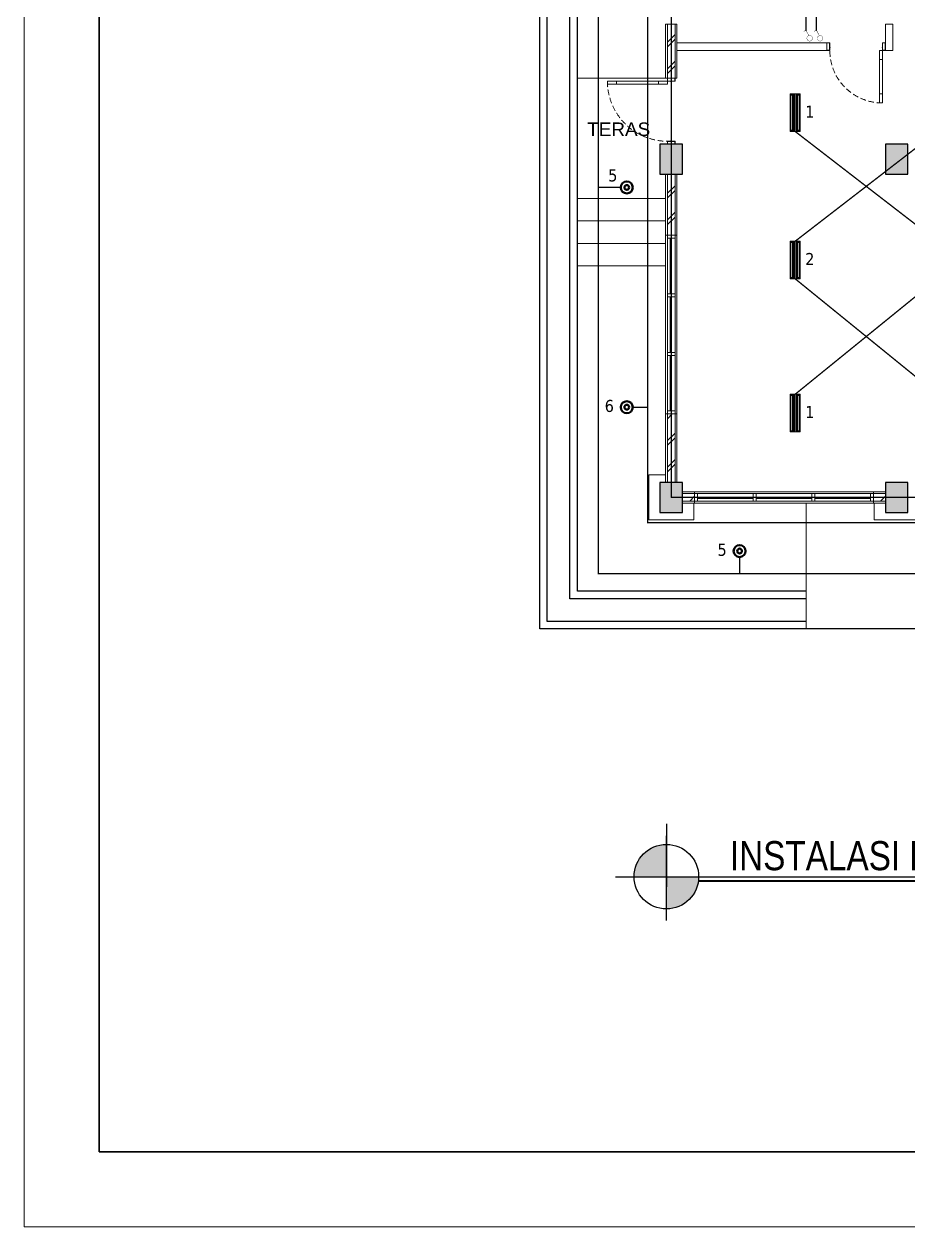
# Model space of a CAD drawing. Header units: millimetres. Extents: x -17012 to 17775, y -5570 to 5430.
# Drawn here: x -17012 to -14660, y -5570 to -2368 of the extents above; entities that cross this region are included whole.
import ezdxf
from ezdxf.enums import TextEntityAlignment as Align

# ---------------------------------------------------------------- set-up
doc = ezdxf.new("R2010")
doc.units = ezdxf.units.MM
doc.linetypes.add('DASHED2', pattern=[0.375, 0.25, -0.125])
doc.linetypes.add('HIDDEN', pattern=[0.375, 0.25, -0.125])
for name, color, linetype, lineweight in [('ars', 11, 'Continuous', 5), ('DENAH', 7, 'Continuous', 0), ('dinding', 5, 'Continuous', 15), ('GRS KOP', 1, 'Continuous', 35), ('HACH', 252, 'Continuous', 0), ('kabel', 1, 'Continuous', 50), ('KOLOM', 1, 'Continuous', 30), ('kop', 7, 'Continuous', 20), ('kus', 63, 'Continuous', 15), ('LAMPU-LISTRIK', 22, 'Continuous', 0), ('lan', 7, 'Continuous', 15), ('not', 7, 'Continuous', 20), ('Notasi', 2, 'Continuous', 20), ('PARTISI', 190, 'Continuous', 9), ('sol kol', 8, 'Continuous', 0)]:
    doc.layers.add(name, color=color, linetype=linetype, lineweight=lineweight)
doc.layers.add('as', color=1, linetype='Continuous', plot=False)
for name, color, linetype in [('D1', 1, 'Continuous'), ('HT', 8, 'Continuous'), ('potongan', 210, 'Continuous')]:
    doc.layers.add(name, color=color, linetype=linetype)
doc.styles.add('BARU', font='complex.shx')
doc.styles.add('NOT', font='ARIALN.TTF')
doc.styles.get("Standard").update_dxf_attribs({"font": 'arial.ttf'})
doc.styles.add('tahoma', font='tahoma.ttf')
pattern_1 = [(45, (-12989.706, -4278.213), (-35.3553, 35.3553), []), (45, (-12977.206, -4278.213), (-35.3553, 35.3553), [])]

# ---------------------------------------------------------------- blocks, each defined once
blk = doc.blocks.new('K1')
at = {"layer": 'KOLOM'}
blk.add_lwpolyline([(0.2, 0.15), (-0.2, 0.15), (-0.2, -0.15), (0.2, -0.15), (0.2, 0.15)], dxfattribs=at)
blk = doc.blocks.new('P 80')
at = {"linetype": 'HIDDEN', "ltscale": 0.3}
blk.add_lwpolyline([(-0.84, 0.1, -0.414214), (-0.04, 0.9, -1.303225)], format="xyb", dxfattribs=at)
for points in [[(-0.04, 0.9), (-0.08, 0.9), (-0.08, 0.78), (-0.04, 0.78)], [(-0.04, 0.78), (-0.08, 0.78), (-0.08, 0.22), (-0.04, 0.22)], [(-0.04, 0.1), (-0.08, 0.1), (-0.08, 0.22), (-0.04, 0.22)], [(-0.835, 0.06), (-0.84, 0.06), (-0.84, 0.061), (-0.84, 0.1), (-0.88, 0.1), (-0.88, 0), (-0.84, 0), (-0.84, 0.056), (-0.835, 0.058)], [(-0.842, 0.002), (-0.878, 0.002), (-0.878, 0.098), (-0.842, 0.098)], [(-0.045, 0.06), (-0.04, 0.06), (-0.04, 0.061), (-0.04, 0.1), (0, 0.1), (0, 0), (-0.04, 0), (-0.04, 0.056), (-0.045, 0.058)], [(-0.038, 0.002), (-0.002, 0.002), (-0.002, 0.098), (-0.038, 0.098)]]:
    blk.add_lwpolyline(points, close=True)
blk = doc.blocks.new('P 70')
at = {"linetype": 'HIDDEN', "ltscale": 0.3}
blk.add_lwpolyline([(-0.74, 0.1, -0.414214), (-0.04, 0.8, -1.303225)], format="xyb", dxfattribs=at)
for points in [[(-0.04, 0.8), (-0.08, 0.8), (-0.08, 0.68), (-0.04, 0.68)], [(-0.04, 0.68), (-0.08, 0.68), (-0.08, 0.22), (-0.04, 0.22)], [(-0.04, 0.1), (-0.08, 0.1), (-0.08, 0.22), (-0.04, 0.22)], [(-0.735, 0.06), (-0.74, 0.06), (-0.74, 0.061), (-0.74, 0.1), (-0.78, 0.1), (-0.78, 0), (-0.74, 0), (-0.74, 0.056), (-0.735, 0.058)], [(-0.742, 0.002), (-0.778, 0.002), (-0.778, 0.098), (-0.742, 0.098)], [(-0.045, 0.06), (-0.04, 0.06), (-0.04, 0.061), (-0.04, 0.1), (0, 0.1), (0, 0), (-0.04, 0), (-0.04, 0.056), (-0.045, 0.058)], [(-0.038, 0.002), (-0.002, 0.002), (-0.002, 0.098), (-0.038, 0.098)]]:
    blk.add_lwpolyline(points, close=True)
blk = doc.blocks.new('NOTASI RUANG')
at = {"layer": 'not'}
for height, p in [(0.26, (-0.011, 0.3)), (0.175, (-0.009, -0.017))]:
    blk.add_attdef('RUANG', text='', height=height, dxfattribs=at).set_placement(p, align=Align.MIDDLE_CENTER)
blk = doc.blocks.new('TL')
at = {"layer": 'LAMPU-LISTRIK', "color": 60, "ltscale": 2}
for p, q in [((2018540, -298573), (2018540, -298677)), ((2018540, -298573), (2018552, -298573)), ((2018552, -298656), (2018540, -298656)), ((2018540, -298677), (2018540, -298734)), ((2019542, -298677), (2018540, -298677)), ((2019542, -298688), (2018540, -298688)), ((2019542, -298723), (2018540, -298723)), ((2018540, -298838), (2018540, -298734)), ((2019542, -298734), (2018540, -298734)), ((2019538, -298656), (2018546, -298656)), ((2018552, -298573), (2018552, -298656)), ((2018563, -298601), (2018552, -298601)), ((2018563, -298604), (2018552, -298604)), ((2018563, -298622), (2018552, -298622)), ((2018563, -298624), (2018552, -298624)), ((2018563, -298597), (2018563, -298629)), ((2019512, -298590), (2018570, -298590)), ((2019512, -298635), (2018570, -298635)), ((2018572, -298590), (2018572, -298635)), ((2019511, -298590), (2019511, -298635)), ((2019519, -298597), (2019519, -298629)), ((2019519, -298601), (2019531, -298601)), ((2019519, -298604), (2019531, -298604)), ((2019519, -298622), (2019531, -298622)), ((2019519, -298624), (2019531, -298624)), ((2019542, -298573), (2019531, -298573)), ((2019531, -298573), (2019531, -298656)), ((2019531, -298656), (2019542, -298656)), ((2019542, -298573), (2019542, -298677)), ((2019542, -298677), (2019542, -298734)), ((2019542, -298838), (2019542, -298734)), ((2018552, -298755), (2018540, -298755)), ((2018540, -298838), (2018552, -298838)), ((2018552, -298838), (2018552, -298755)), ((2018563, -298787), (2018552, -298787)), ((2018563, -298790), (2018552, -298790)), ((2018563, -298807), (2018552, -298807)), ((2018563, -298810), (2018552, -298810)), ((2018563, -298814), (2018563, -298782)), ((2019512, -298776), (2018570, -298776)), ((2019512, -298821), (2018570, -298821)), ((2018572, -298821), (2018572, -298776)), ((2019511, -298821), (2019511, -298776)), ((2019519, -298814), (2019519, -298782)), ((2019519, -298787), (2019531, -298787)), ((2019519, -298790), (2019531, -298790)), ((2019519, -298807), (2019531, -298807)), ((2019519, -298810), (2019531, -298810)), ((2019531, -298838), (2019531, -298755)), ((2019531, -298755), (2019542, -298755)), ((2019542, -298838), (2019531, -298838))]:
    blk.add_line(p, q, dxfattribs=at)
at = {"layer": 'LAMPU-LISTRIK', "color": 60}
for p, q in [((2018552, -298573), (2019531, -298573)), ((2018552, -298755), (2019531, -298755)), ((2018552, -298838), (2019531, -298838))]:
    blk.add_line(p, q, dxfattribs=at)
at = {"layer": 'LAMPU-LISTRIK', "color": 60, "ltscale": 2}
for centre, start, end in [((2018570, -298597), 90, 180), ((2018570, -298629), 180, 270), ((2019512, -298597), 0, 90), ((2019512, -298629), 270, 0), ((2018570, -298782), 90, 180), ((2018570, -298814), 180, 270), ((2019512, -298782), 0, 90), ((2019512, -298814), 270, 0)]:
    blk.add_arc(centre, 6.78, start, end, dxfattribs=at)
blk = doc.blocks.new('RV2')
at = {"layer": 'kabel', "color": 2, "linetype": 'Continuous'}
for radius in [15.9, 6.34]:
    blk.add_circle((936836.5, 350587.4), radius, dxfattribs=at)
blk = doc.blocks.new('GEH')
at = {"layer": 'D1', "color": 60, "const_width": 8.16}
for points in [[(2070636, -300082), (2070659, -299965)], [(2070659, -299965), (2070712, -299965)]]:
    blk.add_lwpolyline(points, dxfattribs=at)
at = {"layer": 'D1', "color": 60, "const_width": 6.12}
for points in [[(2070579, -300138, -0.991808), (2070694, -300139)], [(2070579, -300139, 0.991808), (2070694, -300138)]]:
    blk.add_lwpolyline(points, format="xyb", dxfattribs=at)
blk = doc.blocks.new('kop')
at = {"layer": 'GRS KOP'}
blk.add_lwpolyline([(1, 54), (83, 54), (83, 1), (1, 1)], close=True, dxfattribs=at)
at = {"layer": 'kop', "color": 7}
for p, q in [((0, 55), (0, 0)), ((0, 0), (84, 0))]:
    blk.add_line(p, q, dxfattribs=at)
at = {"layer": 'kop', "style": 'BARU', "flags": 4}
for p, height in [((73.8, 5.4), 0.35), ((80.303, 5.382), 0.25), ((73.8, 4.9), 0.35), ((80.303, 4.882), 0.25), ((73.8, 4.4), 0.35), ((80.303, 4.382), 0.25)]:
    blk.add_attdef('-', p, '', height=height, dxfattribs=at)
at = {"layer": 'kop', "flags": 4}
for tag, p in [('AR-00', (78.057, 2.648)), ('00', (81.238, 2.647))]:
    blk.add_attdef(tag, text='', height=0.35, dxfattribs=at).set_placement(p, align=Align.MIDDLE)

msp = doc.modelspace()

# ---------------------------------------------------------------- hatches: boundary and pattern name
at = {"layer": 'ars'}
h = msp.add_hatch(dxfattribs=at)
h.set_pattern_fill('TEMBOK', color=256, scale=50)
h.set_pattern_definition(pattern_1)
h.paths.add_polyline_path([(-15279.7, -2512.2), (-15279.7, -2368.2), (-15299.7, -2368.2), (-15299.7, -2512.2)])
h = msp.add_hatch(dxfattribs=at)
h.set_pattern_fill('TEMBOK', color=256, scale=50)
h.set_pattern_definition([(45, (-12989.706, -3549.213), (-35.3553, 35.3553), []), (45, (-12977.206, -3549.213), (-35.3553, 35.3553), [])])
h.paths.add_polyline_path([(-15279.7, -2930.2), (-15279.7, -2768.2), (-15299.7, -2768.2), (-15299.7, -2930.2)])
h = msp.add_hatch(dxfattribs=at)
h.set_pattern_fill('TEMBOK', color=256, scale=50)
h.set_pattern_definition(pattern_1)
h.paths.add_polyline_path([(-15279.7, -3588.2), (-15279.7, -3406.2), (-15299.7, -3406.2), (-15299.7, -3588.2)])
h = msp.add_hatch(dxfattribs=at)
h.set_pattern_fill('TEMBOK', color=256, scale=50)
h.set_pattern_definition([(45, (-16111.294, -3943.213), (-35.3553, 35.3553), []), (45, (-16098.794, -3943.213), (-35.3553, 35.3553), [])])
h.paths.add_polyline_path([(-15227.7, -3618.2), (-15259.7, -3618.2), (-15259.7, -3638.2), (-15227.7, -3638.2)])
h = msp.add_hatch(dxfattribs=at)
h.set_pattern_fill('TEMBOK', color=256, scale=50)
h.set_pattern_definition([(45, (-15603.294, -3943.213), (-35.3553, 35.3553), []), (45, (-15590.794, -3943.213), (-35.3553, 35.3553), [])])
h.paths.add_polyline_path([(-14719.7, -3618.2), (-14751.7, -3618.2), (-14751.7, -3638.2), (-14719.7, -3638.2)])
at = {"layer": 'DENAH'}
for points in [[(-15388.6, -4637.9), (-15302.1, -4637.9), (-15302.1, -4552, 0.416242)], [(-15215.5, -4637.9), (-15302.1, -4637.9), (-15302.1, -4723.8, 0.416242)]]:
    msp.add_hatch(color=256, dxfattribs=at).paths.add_polyline_path(points)
at = {"layer": 'sol kol'}
for points in [[(-15319.7, -2688.2), (-15319.7, -2768.2), (-15259.7, -2768.2), (-15259.7, -2688.2)], [(-14719.7, -2688.2), (-14719.7, -2768.2), (-14659.7, -2768.2), (-14659.7, -2688.2)], [(-15319.7, -3588.2), (-15319.7, -3668.2), (-15259.7, -3668.2), (-15259.7, -3588.2)], [(-14719.7, -3588.2), (-14719.7, -3668.2), (-14659.7, -3668.2), (-14659.7, -3588.2)]]:
    msp.add_hatch(color=256, dxfattribs=at).paths.add_polyline_path(points)

# ---------------------------------------------------------------- linework, layer by layer
for p, q in [((-15639.7, -3978.2), (-15639.7, -1078.2)), ((-15619.7, -3958.2), (-15619.7, -1098.2)), ((-15559.7, -3898.2), (-15559.7, -1158.2)), ((-15539.7, -3878.2), (-15539.7, -1178.2)), ((-14930.7, -3898.2), (-15559.7, -3898.2)), ((-14930.7, -3878.2), (-15539.7, -3878.2)), ((-14930.7, -3958.2), (-15619.7, -3958.2)), ((-13839.7, -3978.2), (-15639.7, -3978.2))]:
    msp.add_line(p, q)
at = {"layer": 'ars'}
for points in [[(-15279.7, -2512.2), (-15279.7, -2368.2), (-15299.7, -2368.2), (-15299.7, -2512.2)], [(-15279.7, -2930.2), (-15279.7, -2768.2), (-15299.7, -2768.2), (-15299.7, -2930.2)], [(-15279.7, -3588.2), (-15279.7, -3406.2), (-15299.7, -3406.2), (-15299.7, -3588.2)], [(-15227.7, -3618.2), (-15259.7, -3618.2), (-15259.7, -3638.2), (-15227.7, -3638.2)], [(-14719.7, -3618.2), (-14751.7, -3618.2), (-14751.7, -3638.2), (-14719.7, -3638.2)]]:
    msp.add_lwpolyline(points, close=True, dxfattribs=at)
at = {"layer": 'as'}
for points in [[(-15289.7, -1428.2), (-15289.7, -3628.2)], [(-13489.7, -3628.2), (-15289.7, -3628.2)]]:
    msp.add_lwpolyline(points, dxfattribs=at)
at = {"layer": 'D1', "color": 7, "const_width": 5.42}
msp.add_lwpolyline([(-15216.7, -4649.7), (-13632.9, -4649.7)], dxfattribs=at)
at = {"layer": 'D1', "color": 7}
msp.add_circle((-15302.7, -4637.9), 85.9, dxfattribs=at)
at = {"layer": 'dinding'}
for points in [[(-15274.7, -2512.2), (-15274.7, -2368.2), (-15304.7, -2368.2), (-15304.7, -2512.2)], [(-15274.7, -2930.2), (-15274.7, -2768.2), (-15304.7, -2768.2), (-15304.7, -2930.2)], [(-15274.7, -3588.2), (-15274.7, -3406.2), (-15304.7, -3406.2), (-15304.7, -3588.2)], [(-15227.7, -3613.2), (-15259.7, -3613.2), (-15259.7, -3643.2), (-15227.7, -3643.2)], [(-14719.7, -3613.2), (-14751.7, -3613.2), (-14751.7, -3643.2), (-14719.7, -3643.2)]]:
    msp.add_lwpolyline(points, close=True, dxfattribs=at)
at = {"layer": 'HACH', "color": 6, "linetype": 'DASHED2', "ltscale": 90, "const_width": 3.5}
for points in [[(-12125.5, -1275.3), (-12125.5, -1224.2), (-15483.7, -1224.2), (-15483.7, -3831.1), (-13405.5, -3831.1, 0.414214), (-13404.5, -3830.1), (-13404.5, -3343.8, 0.414214), (-13405.5, -3342.8), (-13441.9, -3342.8)], [(-12737.6, -1307.1), (-12737.6, -1338.8), (-15352.9, -1338.8), (-15352.9, -3695.3), (-13421.2, -3695.3, 0.414214), (-13420.2, -3694.3), (-13420.2, -3360.4, 0.414214), (-13421.2, -3359.4), (-13441.9, -3359.4)]]:
    msp.add_lwpolyline(points, format="xyb", dxfattribs=at)
for points in [[(-15133.8, -2231.1), (-15133.8, -2327.8), (-14930.9, -2327.8), (-14930.9, -2386.4)], [(-14852.8, -2231.1), (-14852.8, -2327.8), (-14903.3, -2327.8), (-14903.3, -2385.4)], [(-14959.8, -2654.2), (-14581.5, -2946.3), (-14203.2, -2654.2), (-13825, -2946.3)], [(-13825, -2654.2), (-14203.2, -2946.3), (-14581.5, -2654.2), (-14959.8, -2946.3)], [(-15424, -2803.1), (-15483.7, -2803.1)], [(-14959.8, -3353.6), (-14581.5, -3046.4), (-14203.2, -3353.6), (-13825, -3046.4)], [(-14959.8, -3046.4), (-14581.5, -3353.6), (-14203.2, -3046.4), (-13825, -3353.6)], [(-15392.2, -3388.1), (-15352.9, -3388.1)], [(-15107.8, -3786.9), (-15107.8, -3831.1)]]:
    msp.add_lwpolyline(points, dxfattribs=at)
at = {"layer": 'HT'}
for p, q in [((-15302.1, -4497.1), (-15302.1, -4664.9)), ((-15302.1, -4754.7), (-15302.1, -4529.2)), ((-15438.3, -4637.9), (-13632.9, -4637.9))]:
    msp.add_line(p, q, dxfattribs=at)
at = {"layer": 'kop', "color": 7}
msp.add_line((-17012.5, 5429.8), (-17012.5, -5570.2), dxfattribs=at)
at = {"layer": 'kus'}
for p, q in [((-15292.7, -3086.2), (-15292.7, -2938.2)), ((-15292.7, -3242.2), (-15292.7, -3094.2)), ((-15292.7, -3398.2), (-15292.7, -3250.2)), ((-15071.7, -3631.2), (-15219.7, -3631.2)), ((-14915.7, -3631.2), (-15063.7, -3631.2)), ((-14759.7, -3631.2), (-14907.7, -3631.2))]:
    msp.add_line(p, q, dxfattribs=at)
for points in [[(-15299.7, -2938.2), (-15299.7, -2930.2), (-15279.7, -2930.2), (-15279.7, -2938.2)], [(-15279.7, -2938.2), (-15279.7, -3398.2), (-15299.7, -3398.2), (-15299.7, -2938.2)], [(-15299.7, -3094.2), (-15299.7, -3086.2), (-15279.7, -3086.2), (-15279.7, -3094.2)], [(-15299.7, -3250.2), (-15299.7, -3242.2), (-15279.7, -3242.2), (-15279.7, -3250.2)], [(-15299.7, -3406.2), (-15299.7, -3398.2), (-15279.7, -3398.2), (-15279.7, -3406.2)], [(-15219.7, -3638.2), (-15227.7, -3638.2), (-15227.7, -3618.2), (-15219.7, -3618.2)], [(-15219.7, -3618.2), (-14759.7, -3618.2), (-14759.7, -3638.2), (-15219.7, -3638.2)], [(-15063.7, -3638.2), (-15071.7, -3638.2), (-15071.7, -3618.2), (-15063.7, -3618.2)], [(-14907.7, -3638.2), (-14915.7, -3638.2), (-14915.7, -3618.2), (-14907.7, -3618.2)], [(-14751.7, -3638.2), (-14759.7, -3638.2), (-14759.7, -3618.2), (-14751.7, -3618.2)]]:
    msp.add_lwpolyline(points, close=True, dxfattribs=at)
at = {"layer": 'lan'}
for p, q in [((-15299.7, -2512.2), (-15539.7, -2512.2)), ((-15304.7, -2832.2), (-15539.7, -2832.2)), ((-15304.7, -2892.2), (-15539.7, -2892.2)), ((-15304.7, -2952.2), (-15539.7, -2952.2)), ((-15304.7, -3012.2), (-15539.7, -3012.2)), ((-15349.7, -3568.2), (-15349.7, -3688.2)), ((-15304.7, -3568.2), (-15349.7, -3568.2)), ((-15229.7, -3643.2), (-15229.7, -3688.2)), ((-14930.7, -3643.2), (-14930.7, -3978.2)), ((-14749.7, -3643.2), (-14749.7, -3688.2)), ((-15229.7, -3688.2), (-15349.7, -3688.2)), ((-14629.7, -3688.2), (-14749.7, -3688.2))]:
    msp.add_line(p, q, dxfattribs=at)
for points in [[(-15274.7, -2930.2), (-15274.7, -3406.2), (-15304.7, -3406.2), (-15304.7, -2930.2)], [(-15227.7, -3613.2), (-14751.7, -3613.2), (-14751.7, -3643.2), (-15227.7, -3643.2)]]:
    msp.add_lwpolyline(points, close=True, dxfattribs=at)
at = {"layer": 'PARTISI'}
msp.add_lwpolyline([(-14719.7, -2368.2), (-14719.7, -2438.2), (-14699.7, -2438.2), (-14699.7, -2368.2), (-14719.7, -2368.2)], dxfattribs=at)
msp.add_lwpolyline([(-15274.7, -2438.2), (-14875.7, -2438.2), (-14875.7, -2418.2), (-15274.7, -2418.2)], close=True, dxfattribs=at)

# ---------------------------------------------------------------- block references
ref = msp.add_blockref('NOTASI RUANG', (-15427.9, -2693.7), dxfattribs=dict(xscale=151.7750944366908, yscale=151.7750944366911, zscale=151.775094436689))
ref.add_attrib('RUANG', 'TERAS', dxfattribs={"layer": 'not', "height": 36}).set_placement((-15429.6, -2648.2), align=Align.MIDDLE_CENTER)
at = {"layer": 'D1'}
for name, p, xscale, yscale, zscale, rotation in [('GEH', (231268.2, 113233.4), -0.1300000000543259, 0.1299999998879038, 0.13, 16.91268662902956), ('GEH', (231296, 113233.4), -0.1300000000543259, 0.1299999998879038, 0.13, 16.91268662902956), ('TL', (-44830.3, -204508.3), 0.09999999997671694, 0.09999999997671694, 0.1, 90), ('TL', (-44830.3, -204900.5), 0.09999999997671694, 0.09999999997671694, 0.1, 90), ('TL', (-44830.3, -205307.8), 0.09999999997671694, 0.09999999997671694, 0.1, 90)]:
    msp.add_blockref(name, p, dxfattribs=dict(at, xscale=xscale, yscale=yscale, zscale=zscale, rotation=rotation))
at = {"layer": 'KOLOM', "xscale": 200, "yscale": 200, "zscale": 200, "rotation": 90}
for p in [(-15289.7, -2728.2), (-14689.7, -2728.2), (-15289.7, -3628.2), (-14689.7, -3628.2)]:
    msp.add_blockref('K1', p, dxfattribs=at)
at = {"layer": 'kop', "xscale": 200, "yscale": 200, "zscale": 200}
msp.add_blockref('kop', (-17012.5, -5570.2), dxfattribs=at)
at = {"layer": 'kus', "yscale": 200, "zscale": 200}
for name, p, xscale, rotation in [('P 70', (-14719.7, -2418.2), -200, 180), ('P 80', (-15279.7, -2512.2), 200, 89.99999998696829)]:
    msp.add_blockref(name, p, dxfattribs=dict(at, xscale=xscale, rotation=rotation))
at = {"layer": 'potongan'}
for p in [(-952244.6, -353390.6), (-952244.6, -353975.5), (-951944.3, -354358.4)]:
    msp.add_blockref('RV2', p, dxfattribs=at)

# ---------------------------------------------------------------- texts
at = {"color": 0, "insert": (-15158.4, -4543.2), "char_height": 77.414, "width": 2287.765, "attachment_point": 1, "style": 'NOT'}
msp.add_mtext(' INSTALASI PENERANGAN LANTAI 1', dxfattribs=at)
at = {"layer": 'Notasi', "color": 3, "style": 'tahoma'}
for s, p in [('1', (-14933, -2617.6)), ('5', (-15457.4, -2787.1)), ('2', (-14933, -3009.8)), ('6', (-15466.7, -3400.8)), ('1', (-14933, -3417.1)), ('5', (-15166.4, -3783.7))]:
    msp.add_text(s, height=32.2, dxfattribs=at).set_placement(p)

doc.saveas('drawing.dxf')
